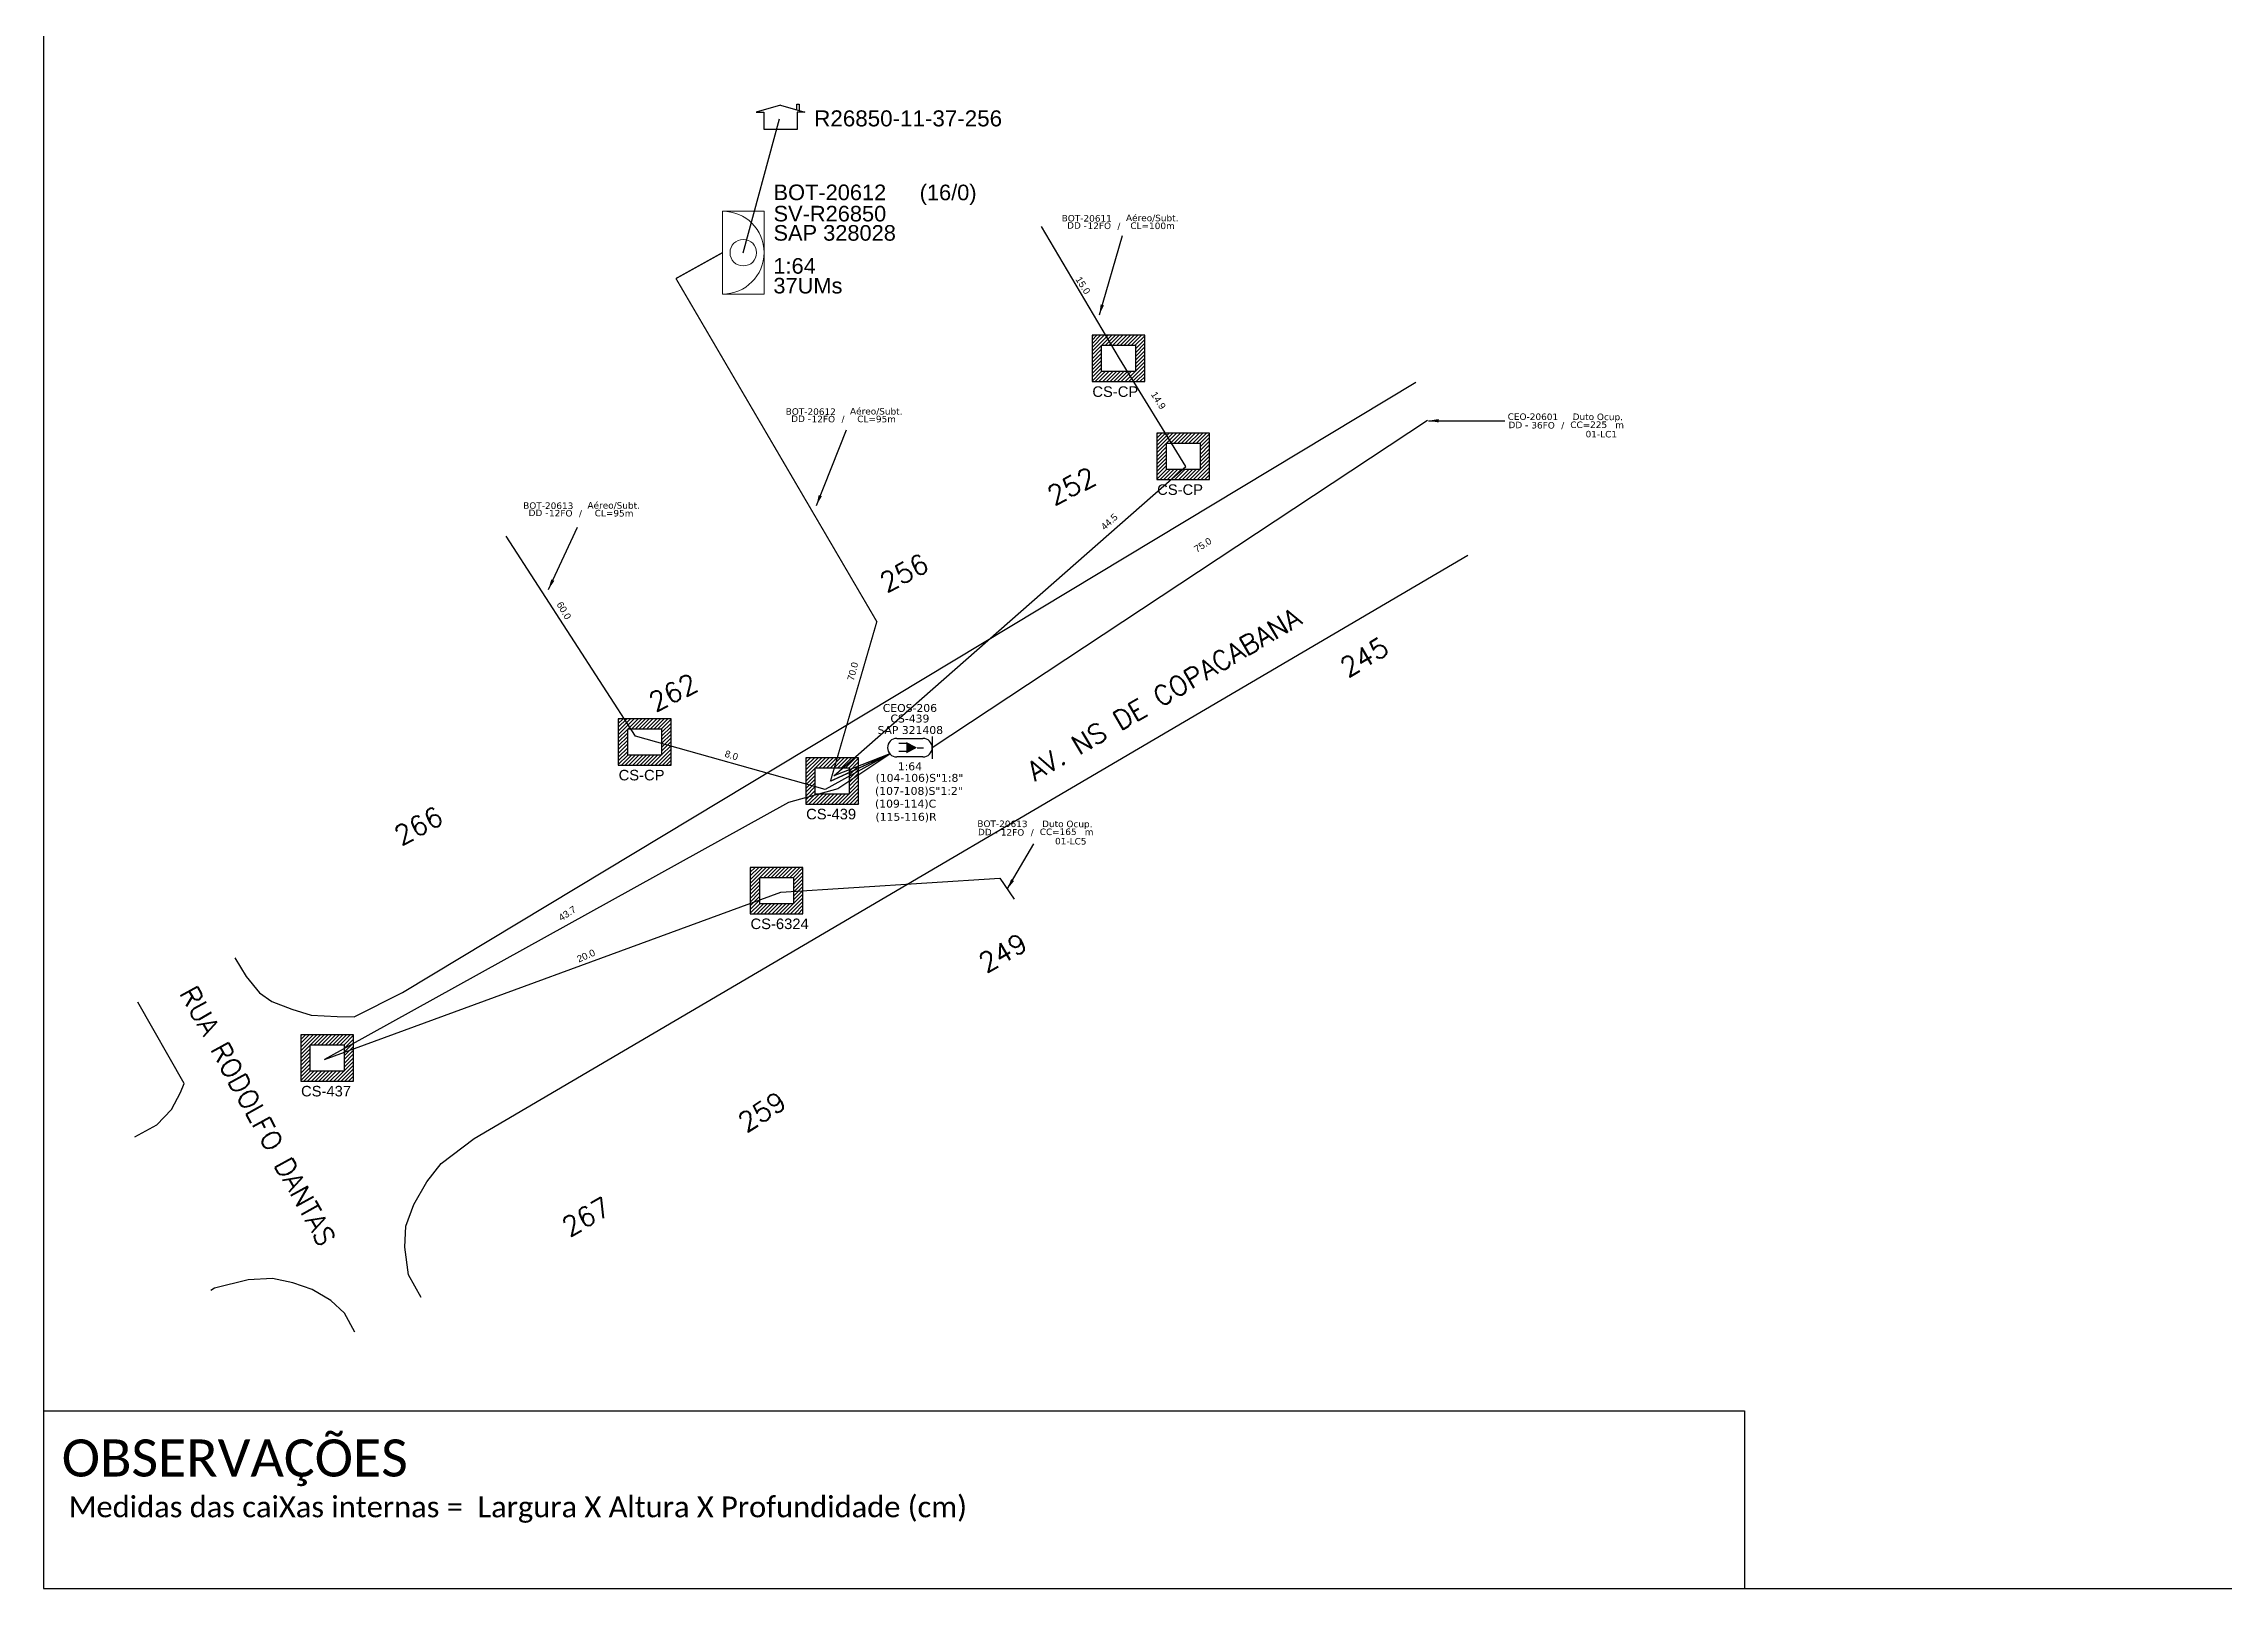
# Model space of a CAD drawing. Extents: x -89 to 749, y 705 to 1299.
# Drawn here: x -89.3 to 330, y 705 to 1002 of the extents above; entities that cross this region are included whole.
import ezdxf
from ezdxf.enums import TextEntityAlignment as Align

# ---------------------------------------------------------------- set-up
doc = ezdxf.new("R2010")
doc.units = 0
for name, color, linetype in [('10.1-Caixas Subterrâneas', 5, 'Continuous'), ('20.4-CEOS', 1, 'Continuous'), ('CAP a instalar', 1, 'Continuous'), ('FOLHAS', 7, 'Continuous'), ('label_cabos', 7, 'Continuous'), ('Legenda', 1, 'Continuous'), ('MUB', 252, 'Continuous'), ('surveys', 7, 'Continuous'), ('surveys legendas', 7, 'Continuous')]:
    doc.layers.add(name, color=color, linetype=linetype)
doc.layers.add("20.0-LEGENDA DOS CDO'S", color=1, linetype='Continuous', lineweight=0)
doc.layers.add('20.1-CDO_INTERIOR', color=1, linetype='Continuous', lineweight=0)
doc.layers.add('DROP DE CLIENTE', color=140, linetype='Continuous', plot=False)
doc.layers.add('EXTRA', color=50, linetype='Continuous', plot=False)
doc.styles.add('ARIAL', font='arial.ttf')
doc.styles.add('ROMANS', font='romans')
doc.styles.add('siredit', font='verdana.ttf')
doc.styles.add('TELEMAR-RJ', font='arial.ttf')
doc.styles.add('WMF-Calibri0', font='calibri.ttf')
doc.linetypes.add('FENCELINE1', pattern='A,0.25,-0.1,[133,ltypeshp.shx,S=0.1,R=0,X=-0.1,Y=0],-0.1,1', length=1.45)
doc.dimstyles.new('CC', dxfattribs={"dimtxt": 1, "dimasz": 2, "dimexe": 0.18, "dimexo": 0.0625, "dimgap": 0.09, "dimtad": 0, "dimdec": 0, "dimrnd": 1, "dimzin": 0, "dimdsep": 46, "dimtxsty": 'siredit', "dimblk": 'NONE', "dimcen": 0, "dimse1": 1, "dimse2": 1, "dimsd1": 1, "dimsd2": 1, "dimclrt": 7, "dimadec": 0, "dimazin": 0, "dimtfac": 1, "dimtdec": 0, "dimtofl": 0, "dimtmove": 0, "dimatfit": 3, "dimfxl": 0, "dimtolj": 1, "dimtzin": 0, "dimarcsym": 0})

# ---------------------------------------------------------------- blocks, each defined once
blk = doc.blocks.new('*X72')
at = {"color": 0, "linetype": 'Continuous'}
for p, q in [((-1.25, 0.34099), (-0.49099, 1.1)), ((-1.25, 0.517767), (-0.667767, 1.1)), ((-1.25, 0.694544), (-0.844544, 1.1)), ((-1.25, 0.87132), (-1.02132, 1.1)), ((-1.25, 1.048097), (-1.198097, 1.1)), ((-0.789214, 0.625), (-0.314214, 1.1)), ((-0.612437, 0.625), (-0.137437, 1.1)), ((-0.43566, 0.625), (0.03934, 1.1)), ((-0.258883, 0.625), (0.216117, 1.1)), ((-0.082107, 0.625), (0.392893, 1.1)), ((0.09467, 0.625), (0.56967, 1.1)), ((0.271447, 0.625), (0.746447, 1.1)), ((0.448223, 0.625), (0.923223, 1.1)), ((0.625, 0.625), (1.1, 1.1)), ((0.801777, 0.625), (1.25, 1.073223)), ((-1.25, 0.164214), (-0.8035, 0.610714)), ((-1.25, -0.012563), (-0.8035, 0.433937)), ((-1.25, -0.18934), (-0.8035, 0.25716)), ((-1.25, -0.366117), (-0.8035, 0.080383)), ((0.8035, 0.449947), (1.25, 0.896447)), ((0.8035, 0.27317), (1.25, 0.71967)), ((0.8035, 0.096393), (1.25, 0.542893)), ((0.8035, -0.080383), (1.25, 0.366117)), ((0.8035, -0.25716), (1.25, 0.18934)), ((0.8035, -0.433937), (1.25, 0.012563)), ((-1.25, -0.542893), (-0.8035, -0.096393)), ((-1.25, -0.71967), (-0.8035, -0.27317)), ((-1.25, -0.896447), (-0.8035, -0.449947)), ((-1.25, -1.073223), (-0.801777, -0.625)), ((-1.1, -1.1), (-0.625, -0.625)), ((-0.923223, -1.1), (-0.448223, -0.625)), ((-0.746447, -1.1), (-0.271447, -0.625)), ((-0.56967, -1.1), (-0.09467, -0.625)), ((-0.392893, -1.1), (0.082107, -0.625)), ((-0.216117, -1.1), (0.258883, -0.625)), ((-0.03934, -1.1), (0.43566, -0.625)), ((0.137437, -1.1), (0.612437, -0.625)), ((0.314214, -1.1), (0.789214, -0.625)), ((0.49099, -1.1), (1.25, -0.34099)), ((0.667767, -1.1), (1.25, -0.517767)), ((0.8035, -0.610714), (1.25, -0.164214)), ((0.844544, -1.1), (1.25, -0.694544)), ((1.02132, -1.1), (1.25, -0.87132)), ((1.198097, -1.1), (1.25, -1.048097))]:
    blk.add_line(p, q, dxfattribs=at)
blk = doc.blocks.new('MANHOLE_MQ')
at = {"color": 0, "linetype": 'Continuous'}
for p, q in [((0.00000623, 0.00000569), (-0.00000627, 0.00000569)), ((-0.00000627, 0.00000569), (-0.00000627, -0.00000531)), ((0.00000623, -0.00000531), (0.00000623, 0.00000569)), ((-0.00000404, 0.00000331), (0.00000399, 0.00000331)), ((-0.00000404, -0.00000294), (-0.00000404, 0.00000331)), ((0.00000399, 0.00000331), (0.00000399, -0.00000294)), ((0.00000399, -0.00000294), (-0.00000404, -0.00000294)), ((0.00000399, -0.00000294), (0.00000399, -0.00000294)), ((-0.00000627, -0.00000531), (0.00000623, -0.00000531))]:
    blk.add_line(p, q, dxfattribs=at)
at = {"color": 0, "linetype": 'Continuous', "xscale": 5e-06, "yscale": 5e-06, "zscale": 1e-05}
blk.add_blockref('*X72', (-0.00000002, 0.00000019), dxfattribs=at)
blk = doc.blocks.new('*U87')
at = {"layer": '20.4-CEOS', "color": 7, "style": 'siredit'}
for tag, p in [('FIBRAS_SPLITTER', (0, 0)), ('FIBRAS_TOP_C', (0, -4.13)), ('RESERVA_FINAIS', (0, -5.46))]:
    blk.add_attdef(tag, p, '', height=1.01, dxfattribs=at)
for tag, p, flags in [('QTDE', (0, -9.4), 1), ('ID_ATIVIDADE', (0, -6.77), 3), ('FATOR', (0, -8.09), 1), ('FID', (0, -10.71), 1)]:
    blk.add_attdef(tag, p, '', height=1.01, dxfattribs=dict(at, flags=flags))
blk = doc.blocks.new('*U88')
at = {"layer": '20.4-CEOS', "color": 7, "style": 'siredit'}
blk.add_attdef('FIBRAS_SPLITTER', (0, 0), '', height=1.01, dxfattribs=at)
for tag, p, flags in [('ID_ATIVIDADE', (0, -1.48), 3), ('FATOR', (0, -2.79), 1), ('QTDE', (0, -4.11), 1), ('FID', (0, -5.42), 1)]:
    blk.add_attdef(tag, p, '', height=1.01, dxfattribs=dict(at, flags=flags))
blk = doc.blocks.new('_None')
blk = doc.blocks.new('Inst CB DT OCUP CFOA-SM-DD-S-12')
at = {"layer": 'label_cabos', "color": 0, "style": 'siredit'}
for tag, flags, p in [('ID_ATIVIDADE', 3, (1.31, 2.67)), ('FATOR', 1, (11.56, 2.55))]:
    blk.add_attdef(tag, text='', height=1, rotation=359.69, dxfattribs=dict(at, flags=flags)).set_placement(p, align=Align.MIDDLE_CENTER)
for tag, p in [('TIPO_CABO', (1.11, 0)), ('DESTINO_CABO', (3.13, 1.26)), ('CABO', (4.69, -0.05)), ('/', (7.71, -0.05)), ('LANCE', (10.41, 0.02)), ('TIPO_CABO', (13.11, 1.24)), ('UND', (16.46, 0)), ('FID', (13.65, -1.41))]:
    blk.add_attdef(tag, text='', height=1, rotation=359.69, dxfattribs=at).set_placement(p, align=Align.MIDDLE_CENTER)
blk.add_attdef('QTDE', (11.93, -0.45), '', height=1, rotation=359.69, dxfattribs=at)
blk = doc.blocks.new('LEGENDA DOS CABOS')
at = {"layer": 'EXTRA', "color": 0, "style": 'siredit'}
for tag, p in [('ID', (4.6, 0.97)), ('XX', (9.03, 0.97))]:
    blk.add_attdef(tag, text='', height=0.48, rotation=359.69, dxfattribs=at).set_placement(p, align=Align.MIDDLE_CENTER)
at = {"layer": 'Legenda', "color": 0, "style": 'siredit'}
for tag, p in [('TIPO_CABO', (1.31, 0)), ('CABO', (4.69, -0.05)), ('/', (6.81, -0.05)), ('METROS', (10.03, -0.05))]:
    blk.add_attdef(tag, text='', height=0.8, rotation=359.69, dxfattribs=at).set_placement(p, align=Align.MIDDLE_CENTER)
blk = doc.blocks.new('Inst CB DT OCUP CFOA-SM-DD-S-36')
at = {"layer": 'label_cabos', "color": 0, "style": 'siredit'}
for tag, flags, p in [('ID_ATIVIDADE', 3, (1.31, 2.67)), ('FATOR', 1, (11.56, 2.55))]:
    blk.add_attdef(tag, text='', height=1, rotation=359.69, dxfattribs=dict(at, flags=flags)).set_placement(p, align=Align.MIDDLE_CENTER)
for tag, p in [('TIPO_CABO', (1.11, 0)), ('DESTINO_CABO', (3.13, 1.26)), ('CABO', (4.69, -0.05)), ('/', (7.71, -0.05)), ('LANCE', (10.41, 0.02)), ('TIPO_CABO', (13.11, 1.24)), ('UND', (16.46, 0)), ('FID', (13.65, -1.41))]:
    blk.add_attdef(tag, text='', height=1, rotation=359.69, dxfattribs=at).set_placement(p, align=Align.MIDDLE_CENTER)
blk.add_attdef('QTDE', (11.93, -0.45), '', height=1, rotation=359.69, dxfattribs=at)
blk = doc.blocks.new('SURVEY_SURVEY')
for p, q in [((0, 0.0000152), (-0.0000151, 0.0000108)), ((0, 0.0000152), (0.0000151, 0.0000108)), ((0.0000101, 0.0000159), (0.0000117, 0.0000159)), ((0.0000101, 0.0000123), (0.0000101, 0.0000159)), ((0.0000117, 0.0000159), (0.0000117, 0.0000119)), ((-0.0000151, 0.0000108), (-0.0000104, 0.0000108)), ((-0.0000103, 0), (-0.0000103, 0.0000108)), ((0.0000103, 0), (-0.0000103, 0)), ((0.0000151, 0.0000108), (0.0000103, 0.0000108)), ((0.0000103, 0.0000108), (0.0000103, 0))]:
    blk.add_line(p, q)

msp = doc.modelspace()

# ---------------------------------------------------------------- linework, layer by layer
msp.add_lwpolyline([(-89.32, 705.02), (749.25, 705.02), (749.25, 1299.02), (-89.32, 1299.02), (-89.32, 705.02)])
at = {"color": 7}
for points in [[(-89.24, 739.14), (237.71, 739.14)], [(237.71, 739.14), (237.71, 705.02)]]:
    msp.add_lwpolyline(points, dxfattribs=at)
at = {"layer": '20.1-CDO_INTERIOR', "lineweight": 18}
msp.add_lwpolyline([(49.19, 953.86), (49.2, 969.8), (41.23, 969.81), (41.23, 953.87)], close=True, dxfattribs=at)
msp.add_circle((45.21, 961.83), 2.55, dxfattribs=at)
msp.add_arc((41.23, 961.84), 7.97, 269.9724, 89.9724, dxfattribs=at)
at = {"layer": '20.4-CEOS', "color": 5}
for p, q in [((74.73, 868.45), (79.74, 868.45)), ((79.74, 864.87), (74.73, 864.87))]:
    msp.add_line(p, q, dxfattribs=at)
for points in [[(81.53, 868.81), (81.53, 864.5)], [(76.64, 867.44), (75.12, 867.44)], [(76.64, 865.95), (75.12, 865.95)], [(78.62, 866.66), (79.83, 866.66)]]:
    msp.add_lwpolyline(points, dxfattribs=at)
msp.add_lwpolyline([(78.62, 866.66, 0, 2.21, 0), (76.55, 866.66, 2.21, 2.21, 0)], format="xyseb", dxfattribs=at)
for centre, start, end in [((74.73, 866.66), 90, 270), ((79.74, 866.66), 270, 90)]:
    msp.add_arc(centre, 1.79, start, end, dxfattribs=at)
at = {"layer": 'CAP a instalar', "color": 8, "linetype": 'FENCELINE1', "ltscale": 5}
for points in [[(73.39, 865.47), (62.6, 861.24), (130.3, 920.73), (117.54, 941.51), (102.57, 966.88)], [(73.38, 865.46), (60.96, 858.63), (24.51, 868.87), (-0.37, 907.34)]]:
    msp.add_lwpolyline(points, dxfattribs=at)
at = {"layer": 'CAP a instalar', "color": 1, "ltscale": 5, "const_width": 0.25}
for points in [[(41.22, 961.84), (32.26, 956.86)], [(32.26, 956.86), (70.88, 890.89), (61.95, 860.17)], [(73.39, 865.47), (62, 860.23)]]:
    msp.add_lwpolyline(points, dxfattribs=at)
at = {"layer": 'CAP a instalar', "color": 7, "linetype": 'FENCELINE1', "ltscale": 5}
for points in [[(176.74, 929.58), (81.53, 866.66)], [(73.37, 865.41), (63.38, 858.76), (53.92, 856.09)], [(53.92, 856.09), (-35.3, 806.71), (52.43, 838.86)], [(52.43, 838.86), (94.54, 841.56), (97.26, 837.56)]]:
    msp.add_lwpolyline(points, dxfattribs=at)
at = {"layer": 'DROP DE CLIENTE'}
msp.add_lwpolyline([(45.21, 961.83), (52.19, 987.57)], dxfattribs=at)
at = {"layer": 'MUB', "color": 4}
for points in [[(-52.54, 826.23), (-50.36, 822.69), (-47.78, 819.52), (-45.43, 817.83), (-41.58, 816.39), (-37.86, 815.2), (-32.85, 814.98), (-29.6, 814.93), (-20.33, 819.57), (174.54, 936.91)], [(-16.74, 760.98), (-19.16, 765.3), (-19.88, 770.61), (-19.66, 774.68), (-18.12, 778.82), (-15.66, 783.16), (-12.91, 786.73), (-6.54, 791.54), (184.48, 903.66)], [(-62.32, 802.1), (-62.32, 802.1), (-62.32, 802.1), (-71.21, 817.71)], [(-71.77, 791.84), (-67.55, 794.17), (-64.75, 797.1), (-62.99, 800.37), (-62.32, 802.1)], [(-29.49, 754.28), (-31.49, 757.93), (-34.12, 760.39), (-37.66, 762.47), (-41.43, 763.79), (-45.33, 764.58), (-50.02, 764.33), (-56.47, 762.72), (-57.18, 762.32)]]:
    msp.add_lwpolyline(points, dxfattribs=at)

# ---------------------------------------------------------------- block references
at = {"color": 0, "lineweight": 0}
ref = msp.add_blockref('Inst CB DT OCUP CFOA-SM-DD-S-36', (193.11, 928.71), dxfattribs=dict(at, xscale=1.25, yscale=1.25, zscale=1.25))
ref.add_attrib('DESTINO_CABO', 'CEO-20601', dxfattribs={"layer": 'label_cabos', "color": 0, "height": 1.25, "rotation": 359.69, "style": 'siredit'}).set_placement((197.02, 930.29), align=Align.MIDDLE_CENTER)
ref.add_attrib('TIPO_CABO', 'Duto Ocup.', dxfattribs={"layer": 'label_cabos', "color": 0, "height": 1.25, "rotation": 359.69, "style": 'siredit'}).set_placement((209.5, 930.27), align=Align.MIDDLE_CENTER)
ref.add_attrib('/', '/', dxfattribs={"layer": 'label_cabos', "color": 0, "height": 1.25, "rotation": 359.69, "style": 'siredit'}).set_placement((202.75, 928.65), align=Align.MIDDLE_CENTER)
ref.add_attrib('FID', '01-LC1', dxfattribs={"layer": 'label_cabos', "color": 0, "height": 1.25, "rotation": 359.69, "style": 'siredit'}).set_placement((210.17, 926.94), align=Align.MIDDLE_CENTER)
ref.add_attrib('LANCE', 'CC=', dxfattribs={"layer": 'label_cabos', "color": 0, "height": 1.25, "rotation": 359.69, "style": 'siredit'}).set_placement((206.12, 928.74), align=Align.MIDDLE_CENTER)
ref.add_attrib('UND', 'm', dxfattribs={"layer": 'label_cabos', "color": 0, "height": 1.25, "rotation": 359.69, "style": 'siredit'}).set_placement((213.69, 928.71), align=Align.MIDDLE_CENTER)
ref.add_attrib('CABO', '36FO', dxfattribs={"layer": 'label_cabos', "color": 0, "height": 1.25, "rotation": 359.69, "style": 'siredit'}).set_placement((198.97, 928.65), align=Align.MIDDLE_CENTER)
ref.add_attrib('TIPO_CABO', 'DD - ', dxfattribs={"layer": 'label_cabos', "color": 0, "height": 1.25, "rotation": 359.69, "style": 'siredit'}).set_placement((194.5, 928.7), align=Align.MIDDLE_CENTER)
ref.add_attrib('QTDE', '225', (208.02, 928.14), dxfattribs={"layer": 'label_cabos', "color": 0, "height": 1.25, "rotation": 359.69, "style": 'siredit'})
ref = msp.add_blockref('Inst CB DT OCUP CFOA-SM-DD-S-12', (91.11, 850.45), dxfattribs=dict(at, xscale=1.25, yscale=1.25, zscale=1.25))
ref.add_attrib('DESTINO_CABO', 'BOT-20613', dxfattribs={"layer": 'label_cabos', "color": 0, "height": 1.25, "rotation": 359.69, "style": 'siredit'}).set_placement((95.03, 852.03), align=Align.MIDDLE_CENTER)
ref.add_attrib('TIPO_CABO', 'Duto Ocup.', dxfattribs={"layer": 'label_cabos', "color": 0, "height": 1.25, "rotation": 359.69, "style": 'siredit'}).set_placement((107.5, 852), align=Align.MIDDLE_CENTER)
ref.add_attrib('/', '/', dxfattribs={"layer": 'label_cabos', "color": 0, "height": 1.25, "rotation": 359.69, "style": 'siredit'}).set_placement((100.75, 850.38), align=Align.MIDDLE_CENTER)
ref.add_attrib('FID', '01-LC5', dxfattribs={"layer": 'label_cabos', "color": 0, "height": 1.25, "rotation": 359.69, "style": 'siredit'}).set_placement((108.17, 848.68), align=Align.MIDDLE_CENTER)
ref.add_attrib('LANCE', 'CC=', dxfattribs={"layer": 'label_cabos', "color": 0, "height": 1.25, "rotation": 359.69, "style": 'siredit'}).set_placement((104.12, 850.48), align=Align.MIDDLE_CENTER)
ref.add_attrib('UND', 'm', dxfattribs={"layer": 'label_cabos', "color": 0, "height": 1.25, "rotation": 359.69, "style": 'siredit'}).set_placement((111.69, 850.45), align=Align.MIDDLE_CENTER)
ref.add_attrib('CABO', '12FO', dxfattribs={"layer": 'label_cabos', "color": 0, "height": 1.25, "rotation": 359.69, "style": 'siredit'}).set_placement((96.97, 850.38), align=Align.MIDDLE_CENTER)
ref.add_attrib('TIPO_CABO', 'DD - ', dxfattribs={"layer": 'label_cabos', "color": 0, "height": 1.25, "rotation": 359.69, "style": 'siredit'}).set_placement((92.5, 850.44), align=Align.MIDDLE_CENTER)
ref.add_attrib('QTDE', '165', (106.02, 849.88), dxfattribs={"layer": 'label_cabos', "color": 0, "height": 1.25, "rotation": 359.69, "style": 'siredit'})
at = {"layer": '10.1-Caixas Subterrâneas', "color": 30, "xscale": 810661.4501787861, "yscale": 810661.4501787861, "zscale": 810661.4501787861, "rotation": 180.0000000000632}
for p in [(117.31, 941.65), (129.78, 922.81), (26.23, 867.92), (62.28, 860.43), (51.59, 839.33), (-34.83, 807.16)]:
    msp.add_blockref('MANHOLE_MQ', p, dxfattribs=at)
at = {"layer": '20.4-CEOS', "color": 5, "lineweight": 0}
ref = msp.add_blockref('*U87', (70.64, 860.1), dxfattribs=dict(at, xscale=1.5, yscale=1.5, zscale=1.5))
ref.add_attrib('FIBRAS_SPLITTER', '(104-106)S"1:8"', (70.64, 860.1), dxfattribs={"color": 5, "height": 1.5145, "style": 'siredit'})
ref.add_attrib('FIBRAS_TOP_C', '(109-114)C', (70.53, 855.14), dxfattribs={"color": 5, "height": 1.515, "style": 'siredit'})
ref.add_attrib('RESERVA_FINAIS', '(115-116)R', (70.62, 852.61), dxfattribs={"color": 5, "height": 1.515, "style": 'siredit'})
ref = msp.add_blockref('*U88', (70.53, 857.59), dxfattribs=dict(at, xscale=1.5, yscale=1.5, zscale=1.5))
ref.add_attrib('FIBRAS_SPLITTER', '(107-108)S"1:2"', (70.53, 857.59), dxfattribs={"color": 5, "height": 1.5145, "style": 'siredit'})
at = {"layer": 'label_cabos', "color": 0, "lineweight": 0}
ref = msp.add_blockref('LEGENDA DOS CABOS', (105.94, 966.4), dxfattribs=dict(at, xscale=1.25, yscale=1.25, zscale=1.25))
ref.add_attrib('ID', 'BOT-20611', dxfattribs={"color": 0, "height": 1.25, "rotation": 359.69, "style": 'siredit'}).set_placement((111.24, 968.44), align=Align.MIDDLE_CENTER)
ref.add_attrib('CABO', '12FO', dxfattribs={"color": 0, "height": 1.25, "rotation": 359.69, "style": 'siredit'}).set_placement((113.65, 967), align=Align.MIDDLE_CENTER)
ref.add_attrib('METROS', 'CL=100m', dxfattribs={"color": 0, "height": 1.25, "rotation": 359.69, "style": 'siredit'}).set_placement((123.89, 967), align=Align.MIDDLE_CENTER)
ref.add_attrib('XX', 'Aéreo/Subt.', dxfattribs={"color": 0, "height": 1.25, "rotation": 359.69, "style": 'siredit'}).set_placement((123.83, 968.5), align=Align.MIDDLE_CENTER)
ref.add_attrib('/', '/', dxfattribs={"color": 0, "height": 1.25, "rotation": 359.69, "style": 'siredit'}).set_placement((117.43, 967), align=Align.MIDDLE_CENTER)
ref.add_attrib('TIPO_CABO', 'DD -', dxfattribs={"color": 0, "height": 1.25, "rotation": 359.69, "style": 'siredit'}).set_placement((109.37, 967.06), align=Align.MIDDLE_CENTER)
ref = msp.add_blockref('LEGENDA DOS CABOS', (52.88, 929.24), dxfattribs=dict(at, xscale=1.25, yscale=1.25, zscale=1.25))
ref.add_attrib('ID', 'BOT-20612', dxfattribs={"color": 0, "height": 1.25, "rotation": 359.69, "style": 'siredit'}).set_placement((58.18, 931.28), align=Align.MIDDLE_CENTER)
ref.add_attrib('CABO', '12FO', dxfattribs={"color": 0, "height": 1.25, "rotation": 359.69, "style": 'siredit'}).set_placement((60.59, 929.84), align=Align.MIDDLE_CENTER)
ref.add_attrib('METROS', 'CL=95m', dxfattribs={"color": 0, "height": 1.25, "rotation": 359.69, "style": 'siredit'}).set_placement((70.83, 929.84), align=Align.MIDDLE_CENTER)
ref.add_attrib('XX', 'Aéreo/Subt.', dxfattribs={"color": 0, "height": 1.25, "rotation": 359.69, "style": 'siredit'}).set_placement((70.77, 931.34), align=Align.MIDDLE_CENTER)
ref.add_attrib('/', '/', dxfattribs={"color": 0, "height": 1.25, "rotation": 359.69, "style": 'siredit'}).set_placement((64.37, 929.84), align=Align.MIDDLE_CENTER)
ref.add_attrib('TIPO_CABO', 'DD -', dxfattribs={"color": 0, "height": 1.25, "rotation": 359.69, "style": 'siredit'}).set_placement((56.31, 929.9), align=Align.MIDDLE_CENTER)
ref = msp.add_blockref('LEGENDA DOS CABOS', (2.41, 911.15), dxfattribs=dict(at, xscale=1.25, yscale=1.25, zscale=1.25))
ref.add_attrib('ID', 'BOT-20613', dxfattribs={"color": 0, "height": 1.25, "rotation": 359.69, "style": 'siredit'}).set_placement((7.71, 913.19), align=Align.MIDDLE_CENTER)
ref.add_attrib('CABO', '12FO', dxfattribs={"color": 0, "height": 1.25, "rotation": 359.69, "style": 'siredit'}).set_placement((10.11, 911.74), align=Align.MIDDLE_CENTER)
ref.add_attrib('METROS', 'CL=95m', dxfattribs={"color": 0, "height": 1.25, "rotation": 359.69, "style": 'siredit'}).set_placement((20.36, 911.74), align=Align.MIDDLE_CENTER)
ref.add_attrib('XX', 'Aéreo/Subt.', dxfattribs={"color": 0, "height": 1.25, "rotation": 359.69, "style": 'siredit'}).set_placement((20.29, 913.24), align=Align.MIDDLE_CENTER)
ref.add_attrib('/', '/', dxfattribs={"color": 0, "height": 1.25, "rotation": 359.69, "style": 'siredit'}).set_placement((13.9, 911.74), align=Align.MIDDLE_CENTER)
ref.add_attrib('TIPO_CABO', 'DD -', dxfattribs={"color": 0, "height": 1.25, "rotation": 359.69, "style": 'siredit'}).set_placement((5.83, 911.8), align=Align.MIDDLE_CENTER)
at = {"layer": 'surveys', "color": 255, "xscale": 308031.9610414646, "yscale": 308031.9610414646, "zscale": 308031.9610414646}
msp.add_blockref('SURVEY_SURVEY', (52.36, 985.5), dxfattribs=at)

# ---------------------------------------------------------------- texts
at = {"color": 7, "style": 'WMF-Calibri0'}
msp.add_text('OBSERVAÇÕES', height=7.1308, dxfattribs=at).set_placement((-85.83, 726.53))
at = {"color": 7, "insert": (-84.48, 722.69), "char_height": 4, "width": 658.8434, "attachment_point": 1, "style": 'WMF-Calibri0'}
msp.add_mtext('Medidas das caiXas internas =  Largura X Altura X Profundidade (cm)', dxfattribs=at)
at = {"layer": '10.1-Caixas Subterrâneas', "color": 30, "style": 'ARIAL'}
for s, p in [('CS-CP', (112.32, 934.1)), ('CS-CP', (124.78, 915.26)), ('CS-CP', (21.24, 860.37)), ('CS-439', (57.29, 852.88)), ('CS-6324', (46.6, 831.78)), ('CS-437', (-39.82, 799.61))]:
    msp.add_text(s, height=2.028, dxfattribs=at).set_placement(p)
at = {"layer": "20.0-LEGENDA DOS CDO'S", "color": 1, "style": 'ARIAL'}
for s, p in [('BOT-20612', (51.02, 971.93)), ('SV-R26850', (51.02, 967.84)), ('SAP 328028', (51.01, 964.14)), ('1:64', (50.99, 957.79)), ('37UMs', (50.99, 953.99))]:
    msp.add_text(s, height=3, rotation=359.9724, dxfattribs=at).set_placement(p)
at = {"layer": "20.0-LEGENDA DOS CDO'S", "style": 'ARIAL'}
msp.add_text('        (16/0)', height=3, rotation=359.9724, dxfattribs=at).set_placement((79.93, 971.91), align=Align.CENTER)
at = {"layer": '20.4-CEOS', "color": 5, "style": 'siredit'}
for s, p in [('CEOS-206', (77.24, 875.05)), ('CS-439', (77.24, 873.02)), ('SAP 321408', (77.32, 870.81)), ('1:64', (77.24, 863.83))]:
    msp.add_text(s, height=1.515, dxfattribs=at).set_placement(p, align=Align.TOP_CENTER)
at = {"layer": 'FOLHAS', "color": 2, "style": 'TELEMAR-RJ'}
for s, rotation, p in [('15.0', 302.1827, (110.52, 955.54)), ('14.9', 302.1827, (125.03, 933.43)), ('44.5', 42.6385, (115.56, 910.09)), ('75.0', 32.9906, (133.54, 905.63)), ('60.0', 300.8775, (10.73, 893.02)), ('70.0', 75.5279, (66.24, 881.33)), ('8.0', 342.4438, (42.94, 865.2)), ('43.7', 32.9906, (11.36, 834.79)), ('20.0', 23.2204, (14.96, 826.66))]:
    msp.add_text(s, height=1.318, rotation=rotation, dxfattribs=at).set_placement(p, align=Align.MIDDLE)
at = {"layer": 'MUB', "color": 3, "style": 'ROMANS'}
for s, rotation, p in [('252', 27.3748, (108.33, 916.96)), ('256', 27.3748, (76.11, 900.28)), ('245', 30.411, (164.6, 884.08)), ('262', 27.3748, (31.7, 877.28)), ('266', 28.2121, (-17.25, 851.65)), ('249', 29.5125, (95.11, 827.24)), ('259', 32.0174, (48.81, 796.67)), ('267', 29.6883, (14.99, 776.5))]:
    msp.add_text(s, height=3.72, rotation=rotation, dxfattribs=at).set_placement(p, align=Align.MIDDLE_CENTER)
at = {"layer": 'MUB', "color": 5, "style": 'ROMANS'}
for s, rotation, p in [('AV. NS DE COPACABANA', 30.5573, (101.23, 860.11)), ('RUA RODOLFO DANTAS', 298.9219, (-63.28, 819.42))]:
    msp.add_text(s, height=3.7205, rotation=rotation, dxfattribs=at).set_placement(p)
at = {"layer": 'surveys legendas', "color": 7, "style": 'ARIAL'}
msp.add_text('R26850-11-37-256 ', height=3.0803, dxfattribs=at).set_placement((58.84, 986.11))

# ---------------------------------------------------------------- leaders
at = {"layer": 'label_cabos'}
for points in [[(113.67, 949.88), (118.11, 965.12)], [(59.27, 913.25), (65.04, 927.76)], [(176.92, 929.51), (191.65, 929.52)], [(7.73, 897.06), (13.35, 909.04)], [(95.97, 839.47), (101.07, 848.2)]]:
    msp.add_leader(points, dimstyle='CC', override={"dimgap": 0.09, "dimtad": 0}, dxfattribs=at)

doc.saveas('drawing.dxf')
